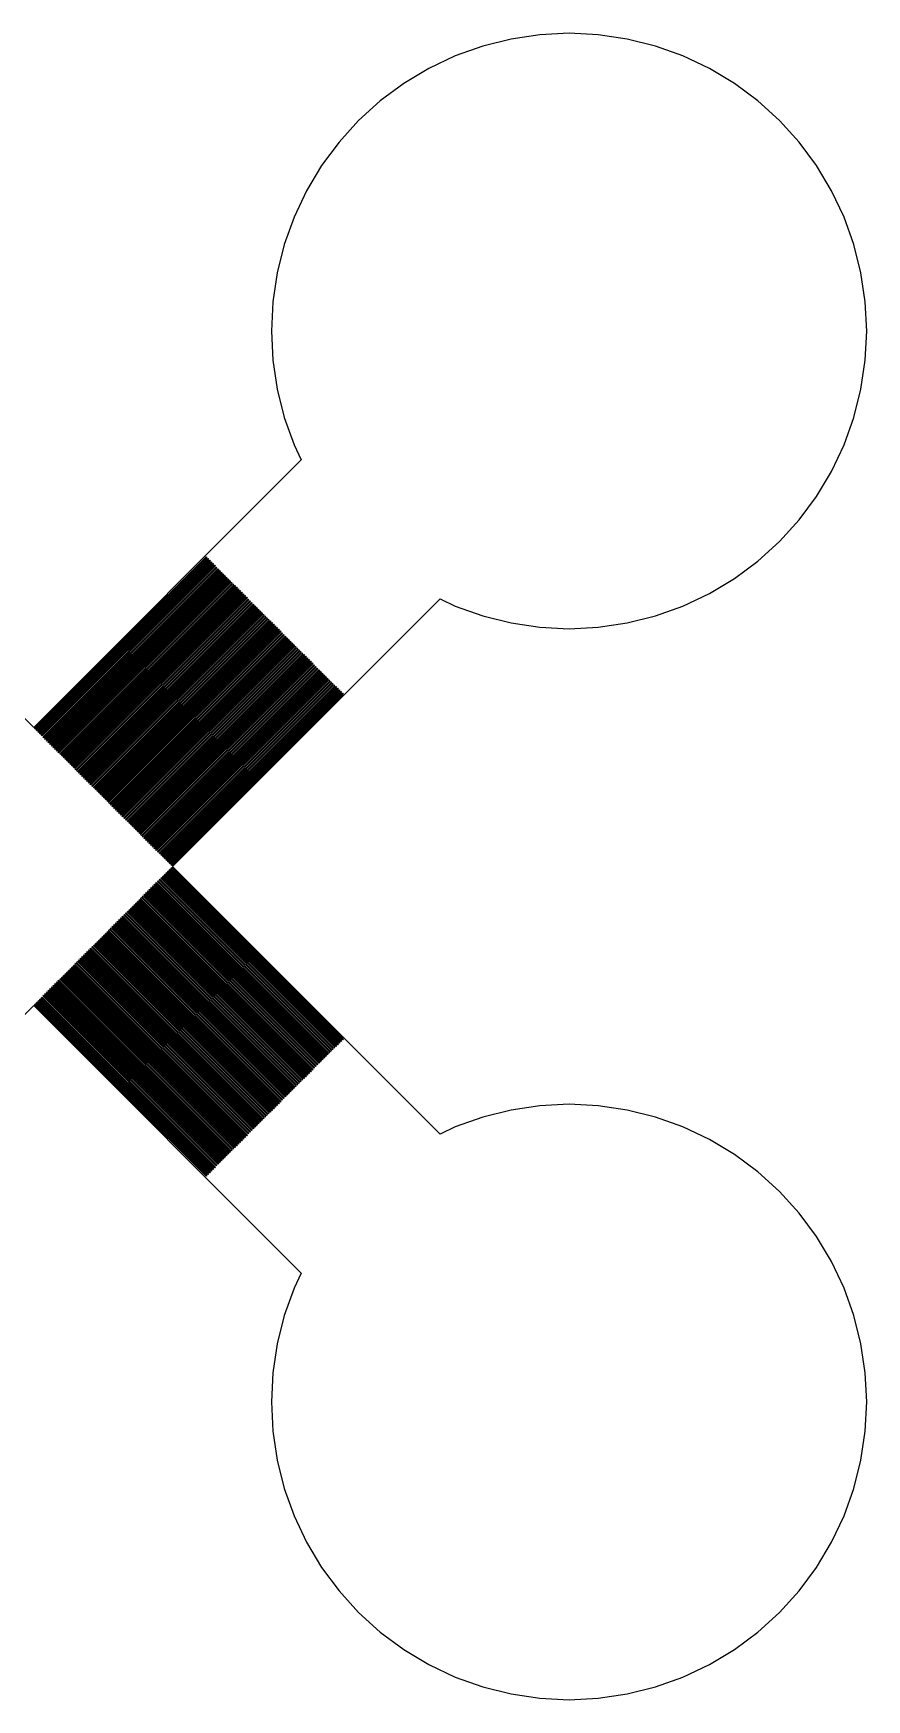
# Model space of a CAD drawing. Extents: x -73 to 181, y -8 to 80.
# Drawn here: x 27 to 34, y 38 to 52 of the extents above; entities that cross this region are included whole.
import ezdxf

# ---------------------------------------------------------------- set-up
doc = ezdxf.new("R2010")
doc.units = 0

msp = doc.modelspace()

# ---------------------------------------------------------------- linework, layer by layer
for p, q in [((31.0095, 51.9491), (30.7715, 51.8895)), ((31.2521, 51.9851), (31.0095, 51.9491)), ((31.4972, 51.9972), (31.2521, 51.9851)), ((31.7422, 51.9851), (31.4972, 51.9972)), ((31.9849, 51.9491), (31.7422, 51.9851)), ((32.2229, 51.8895), (31.9849, 51.9491)), ((30.5405, 51.8069), (30.3187, 51.702)), ((30.7715, 51.8895), (30.5405, 51.8069)), ((32.4539, 51.8069), (32.2229, 51.8895)), ((32.6757, 51.702), (32.4539, 51.8069)), ((30.3187, 51.702), (30.1083, 51.5759)), ((32.8861, 51.5759), (32.6757, 51.702)), ((30.1083, 51.5759), (29.9112, 51.4297)), ((33.0832, 51.4297), (32.8861, 51.5759)), ((29.9112, 51.4297), (29.7294, 51.265)), ((33.265, 51.265), (33.0832, 51.4297)), ((29.7294, 51.265), (29.5647, 51.0832)), ((33.4297, 51.0832), (33.265, 51.265)), ((29.5647, 51.0832), (29.4185, 50.8861)), ((33.5759, 50.8861), (33.4297, 51.0832)), ((29.4185, 50.8861), (29.2924, 50.6757)), ((33.702, 50.6757), (33.5759, 50.8861)), ((29.2924, 50.6757), (29.1875, 50.4539)), ((33.8069, 50.4539), (33.702, 50.6757)), ((29.1875, 50.4539), (29.1048, 50.2229)), ((33.8895, 50.2229), (33.8069, 50.4539)), ((29.1048, 50.2229), (29.0452, 49.9849)), ((33.9491, 49.9849), (33.8895, 50.2229)), ((29.0452, 49.9849), (29.0092, 49.7422)), ((33.9851, 49.7422), (33.9491, 49.9849)), ((29.0092, 49.7422), (28.9972, 49.4972)), ((33.9972, 49.4972), (33.9851, 49.7422)), ((28.9972, 49.4972), (29.0092, 49.2521)), ((33.9851, 49.2521), (33.9972, 49.4972)), ((29.0092, 49.2521), (29.0452, 49.0094)), ((33.9491, 49.0095), (33.9851, 49.2521)), ((29.0452, 49.0094), (29.1048, 48.7715)), ((33.8895, 48.7715), (33.9491, 49.0095)), ((29.1048, 48.7715), (29.1875, 48.5405)), ((33.8069, 48.5405), (33.8895, 48.7715)), ((29.1875, 48.5405), (29.2473, 48.414)), ((33.702, 48.3187), (33.8069, 48.5405)), ((27, 46.1667), (24.7527, 48.414)), ((29.2473, 48.414), (27, 46.1667)), ((33.5759, 48.1083), (33.702, 48.3187)), ((33.4297, 47.9112), (33.5759, 48.1083)), ((33.265, 47.7294), (33.4297, 47.9112)), ((33.0832, 47.5647), (33.265, 47.7294)), ((27.0071, 46.1597), (28.4474, 47.6)), ((28.4545, 47.5929), (27.0141, 46.1526)), ((27.0212, 46.1455), (28.4616, 47.5859)), ((28.4474, 47.6), (28.4545, 47.5929)), ((28.4616, 47.5859), (28.4687, 47.5788)), ((28.4687, 47.5788), (27.0283, 46.1384)), ((27.0354, 46.1314), (28.4757, 47.5717)), ((28.4828, 47.5647), (27.0424, 46.1243)), ((27.0495, 46.1172), (28.4899, 47.5576)), ((28.4969, 47.5505), (27.0566, 46.1102)), ((27.0636, 46.1031), (28.504, 47.5434)), ((28.5111, 47.5364), (27.0707, 46.096)), ((27.0778, 46.0889), (28.5182, 47.5293)), ((28.5252, 47.5222), (27.0849, 46.0819)), ((27.0919, 46.0748), (28.5323, 47.5152)), ((28.5394, 47.5081), (27.099, 46.0677)), ((27.1061, 46.0607), (28.5464, 47.501)), ((28.5535, 47.494), (27.1131, 46.0536)), ((27.1202, 46.0465), (28.5606, 47.4869)), ((28.5677, 47.4798), (27.1273, 46.0394)), ((27.1344, 46.0324), (28.5747, 47.4727)), ((28.5818, 47.4657), (27.1414, 46.0253)), ((27.1485, 46.0182), (28.5889, 47.4586)), ((28.5959, 47.4515), (27.1556, 46.0112)), ((27.1626, 46.0041), (28.603, 47.4444)), ((28.4757, 47.5717), (28.4828, 47.5647)), ((28.4899, 47.5576), (28.4969, 47.5505)), ((28.504, 47.5434), (28.5111, 47.5364)), ((28.5182, 47.5293), (28.5252, 47.5222)), ((28.5323, 47.5152), (28.5394, 47.5081)), ((28.5464, 47.501), (28.5535, 47.494)), ((28.5606, 47.4869), (28.5677, 47.4798)), ((28.5747, 47.4727), (28.5818, 47.4657)), ((28.5889, 47.4586), (28.5959, 47.4515)), ((28.603, 47.4444), (28.6101, 47.4374)), ((32.8861, 47.4185), (33.0832, 47.5647)), ((28.6101, 47.4374), (27.1697, 45.997)), ((27.1768, 45.9899), (28.6171, 47.4303)), ((28.6242, 47.4232), (27.1839, 45.9829)), ((27.1909, 45.9758), (28.6313, 47.4162)), ((28.6384, 47.4091), (27.198, 45.9687)), ((27.2051, 45.9617), (28.6454, 47.402)), ((28.6525, 47.395), (27.2121, 45.9546)), ((27.2192, 45.9475), (28.6596, 47.3879)), ((28.6667, 47.3808), (27.2263, 45.9404)), ((27.2334, 45.9334), (28.6737, 47.3737)), ((28.6808, 47.3667), (27.2404, 45.9263)), ((27.2475, 45.9192), (28.6879, 47.3596)), ((28.6949, 47.3525), (27.2546, 45.9122)), ((27.2616, 45.9051), (28.702, 47.3455)), ((28.7091, 47.3384), (27.2687, 45.898)), ((27.2758, 45.8909), (28.7161, 47.3313)), ((28.7232, 47.3242), (27.2829, 45.8839)), ((27.2899, 45.8768), (28.7303, 47.3172)), ((28.7374, 47.3101), (27.297, 45.8697)), ((27.3041, 45.8627), (28.7444, 47.303)), ((28.6171, 47.4303), (28.6242, 47.4232)), ((28.6313, 47.4162), (28.6384, 47.4091)), ((28.6454, 47.402), (28.6525, 47.395)), ((28.6596, 47.3879), (28.6667, 47.3808)), ((28.6737, 47.3737), (28.6808, 47.3667)), ((28.6879, 47.3596), (28.6949, 47.3525)), ((28.702, 47.3455), (28.7091, 47.3384)), ((28.7161, 47.3313), (28.7232, 47.3242)), ((28.7303, 47.3172), (28.7374, 47.3101)), ((28.7444, 47.303), (28.7515, 47.296)), ((32.6757, 47.2924), (32.8861, 47.4185)), ((28.7515, 47.296), (27.3111, 45.8556)), ((27.3182, 45.8485), (28.7586, 47.2889)), ((28.7656, 47.2818), (27.3253, 45.8414)), ((27.3323, 45.8344), (28.7727, 47.2747)), ((28.7798, 47.2677), (27.3394, 45.8273)), ((27.3465, 45.8202), (28.7868, 47.2606)), ((28.7939, 47.2535), (27.3536, 45.8132)), ((27.3606, 45.8061), (28.801, 47.2465)), ((28.8081, 47.2394), (27.3677, 45.799)), ((27.3748, 45.792), (28.8151, 47.2323)), ((28.8222, 47.2253), (27.3819, 45.7849)), ((27.3889, 45.7778), (28.8293, 47.2182)), ((28.8363, 47.2111), (27.396, 45.7708)), ((27.4031, 45.7637), (28.8434, 47.204)), ((28.8505, 47.197), (27.4101, 45.7566)), ((27.4172, 45.7495), (28.8576, 47.1899)), ((28.8646, 47.1828), (27.4243, 45.7425)), ((27.4313, 45.7354), (28.8717, 47.1758)), ((28.8788, 47.1687), (27.4384, 45.7283)), ((27.4455, 45.7212), (28.8858, 47.1616)), ((28.1667, 45), (30.414, 47.2473)), ((28.7586, 47.2889), (28.7656, 47.2818)), ((28.7727, 47.2747), (28.7798, 47.2677)), ((28.7868, 47.2606), (28.7939, 47.2535)), ((28.801, 47.2465), (28.8081, 47.2394)), ((28.8151, 47.2323), (28.8222, 47.2253)), ((28.8293, 47.2182), (28.8363, 47.2111)), ((28.8434, 47.204), (28.8505, 47.197)), ((28.8576, 47.1899), (28.8646, 47.1828)), ((28.8717, 47.1758), (28.8788, 47.1687)), ((28.8858, 47.1616), (28.8929, 47.1545)), ((30.414, 47.2473), (30.5405, 47.1875)), ((30.5405, 47.1875), (30.7715, 47.1048)), ((32.2229, 47.1048), (32.4539, 47.1875)), ((32.4539, 47.1875), (32.6757, 47.2924)), ((28.8929, 47.1545), (27.4525, 45.7142)), ((27.4596, 45.7071), (28.9, 47.1475)), ((28.9071, 47.1404), (27.4667, 45.7)), ((27.4738, 45.693), (28.9141, 47.1333)), ((28.9212, 47.1263), (27.4808, 45.6859)), ((27.4879, 45.6788), (28.9283, 47.1192)), ((28.9353, 47.1121), (27.495, 45.6718)), ((27.5021, 45.6647), (28.9424, 47.105)), ((28.9495, 47.098), (27.5091, 45.6576)), ((27.5162, 45.6505), (28.9566, 47.0909)), ((28.9636, 47.0838), (27.5233, 45.6435)), ((27.5303, 45.6364), (28.9707, 47.0768)), ((28.9778, 47.0697), (27.5374, 45.6293)), ((27.5445, 45.6223), (28.9848, 47.0626)), ((28.9919, 47.0556), (27.5515, 45.6152)), ((27.5586, 45.6081), (28.999, 47.0485)), ((29.0061, 47.0414), (27.5657, 45.601)), ((27.5728, 45.594), (29.0131, 47.0343)), ((29.0202, 47.0273), (27.5798, 45.5869)), ((28.9, 47.1475), (28.9071, 47.1404)), ((28.9141, 47.1333), (28.9212, 47.1263)), ((28.9283, 47.1192), (28.9353, 47.1121)), ((28.9424, 47.105), (28.9495, 47.098)), ((28.9566, 47.0909), (28.9636, 47.0838)), ((28.9707, 47.0768), (28.9778, 47.0697)), ((28.9848, 47.0626), (28.9919, 47.0556)), ((28.999, 47.0485), (29.0061, 47.0414)), ((29.0131, 47.0343), (29.0202, 47.0273)), ((30.7715, 47.1048), (31.0094, 47.0452)), ((31.0094, 47.0452), (31.2521, 47.0092)), ((31.7422, 47.0092), (31.9849, 47.0452)), ((31.9849, 47.0452), (32.2229, 47.1048)), ((27.5869, 45.5798), (29.0273, 47.0202)), ((29.0343, 47.0131), (27.594, 45.5728)), ((27.601, 45.5657), (29.0414, 47.0061)), ((29.0485, 46.999), (27.6081, 45.5586)), ((27.6152, 45.5515), (29.0556, 46.9919)), ((29.0626, 46.9848), (27.6223, 45.5445)), ((27.6293, 45.5374), (29.0697, 46.9778)), ((29.0768, 46.9707), (27.6364, 45.5303)), ((27.6435, 45.5233), (29.0838, 46.9636)), ((29.0909, 46.9566), (27.6505, 45.5162)), ((27.6576, 45.5091), (29.098, 46.9495)), ((29.105, 46.9424), (27.6647, 45.5021)), ((27.6718, 45.495), (29.1121, 46.9353)), ((29.1192, 46.9283), (27.6788, 45.4879)), ((27.6859, 45.4808), (29.1263, 46.9212)), ((29.1333, 46.9141), (27.693, 45.4738)), ((27.7, 45.4667), (29.1404, 46.9071)), ((29.1475, 46.9), (27.7071, 45.4596)), ((27.7142, 45.4525), (29.1545, 46.8929)), ((29.1616, 46.8858), (27.7212, 45.4455)), ((29.0273, 47.0202), (29.0343, 47.0131)), ((29.0414, 47.0061), (29.0485, 46.999)), ((29.0556, 46.9919), (29.0626, 46.9848)), ((29.0697, 46.9778), (29.0768, 46.9707)), ((29.0838, 46.9636), (29.0909, 46.9566)), ((29.098, 46.9495), (29.105, 46.9424)), ((29.1121, 46.9353), (29.1192, 46.9283)), ((29.1263, 46.9212), (29.1333, 46.9141)), ((29.1404, 46.9071), (29.1475, 46.9)), ((29.1545, 46.8929), (29.1616, 46.8858)), ((31.2521, 47.0092), (31.4972, 46.9972)), ((31.4972, 46.9972), (31.7422, 47.0092)), ((27.7283, 45.4384), (29.1687, 46.8788)), ((29.1758, 46.8717), (27.7354, 45.4313)), ((27.7425, 45.4243), (29.1828, 46.8646)), ((29.1899, 46.8576), (27.7495, 45.4172)), ((27.7566, 45.4101), (29.197, 46.8505)), ((29.204, 46.8434), (27.7637, 45.4031)), ((27.7708, 45.396), (29.2111, 46.8363)), ((29.2182, 46.8293), (27.7778, 45.3889)), ((27.7849, 45.3819), (29.2253, 46.8222)), ((29.2323, 46.8151), (27.792, 45.3748)), ((27.799, 45.3677), (29.2394, 46.8081)), ((29.2465, 46.801), (27.8061, 45.3606)), ((27.8132, 45.3536), (29.2535, 46.7939)), ((29.2606, 46.7868), (27.8202, 45.3465)), ((27.8273, 45.3394), (29.2677, 46.7798)), ((29.2747, 46.7727), (27.8344, 45.3323)), ((27.8414, 45.3253), (29.2818, 46.7656)), ((29.2889, 46.7586), (27.8485, 45.3182)), ((27.8556, 45.3111), (29.296, 46.7515)), ((29.303, 46.7444), (27.8627, 45.3041)), ((29.1687, 46.8788), (29.1758, 46.8717)), ((29.1828, 46.8646), (29.1899, 46.8576)), ((29.197, 46.8505), (29.204, 46.8434)), ((29.2111, 46.8363), (29.2182, 46.8293)), ((29.2253, 46.8222), (29.2323, 46.8151)), ((29.2394, 46.8081), (29.2465, 46.801)), ((29.2535, 46.7939), (29.2606, 46.7868)), ((29.2677, 46.7798), (29.2747, 46.7727)), ((29.2818, 46.7656), (29.2889, 46.7586)), ((29.296, 46.7515), (29.303, 46.7444)), ((27.8697, 45.297), (29.3101, 46.7374)), ((29.3172, 46.7303), (27.8768, 45.2899)), ((27.8839, 45.2829), (29.3242, 46.7232)), ((29.3313, 46.7161), (27.8909, 45.2758)), ((27.898, 45.2687), (29.3384, 46.7091)), ((29.3455, 46.702), (27.9051, 45.2616)), ((27.9122, 45.2546), (29.3525, 46.6949)), ((29.3596, 46.6879), (27.9192, 45.2475)), ((27.9263, 45.2404), (29.3667, 46.6808)), ((29.3737, 46.6737), (27.9334, 45.2334)), ((27.9404, 45.2263), (29.3808, 46.6667)), ((29.3879, 46.6596), (27.9475, 45.2192)), ((27.9546, 45.2121), (29.395, 46.6525)), ((29.402, 46.6454), (27.9617, 45.2051)), ((27.9687, 45.198), (29.4091, 46.6384)), ((29.4162, 46.6313), (27.9758, 45.1909)), ((27.9829, 45.1839), (29.4232, 46.6242)), ((29.4303, 46.6171), (27.9899, 45.1768)), ((27.997, 45.1697), (29.4374, 46.6101)), ((29.4444, 46.603), (28.0041, 45.1626)), ((29.3101, 46.7374), (29.3172, 46.7303)), ((29.3242, 46.7232), (29.3313, 46.7161)), ((29.3384, 46.7091), (29.3455, 46.702)), ((29.3525, 46.6949), (29.3596, 46.6879)), ((29.3667, 46.6808), (29.3737, 46.6737)), ((29.3808, 46.6667), (29.3879, 46.6596)), ((29.395, 46.6525), (29.402, 46.6454)), ((29.4091, 46.6384), (29.4162, 46.6313)), ((29.4232, 46.6242), (29.4303, 46.6171)), ((29.4374, 46.6101), (29.4444, 46.603)), ((28.0112, 45.1556), (29.4515, 46.5959)), ((29.4586, 46.5889), (28.0182, 45.1485)), ((28.0253, 45.1414), (29.4657, 46.5818)), ((29.4727, 46.5747), (28.0324, 45.1344)), ((28.0394, 45.1273), (29.4798, 46.5677)), ((29.4869, 46.5606), (28.0465, 45.1202)), ((28.0536, 45.1131), (29.494, 46.5535)), ((29.501, 46.5464), (28.0607, 45.1061)), ((28.0677, 45.099), (29.5081, 46.5394)), ((29.5152, 46.5323), (28.0748, 45.0919)), ((28.0819, 45.0849), (29.5222, 46.5252)), ((29.5293, 46.5182), (28.0889, 45.0778)), ((28.096, 45.0707), (29.5364, 46.5111)), ((29.5434, 46.504), (28.1031, 45.0636)), ((28.1102, 45.0566), (29.5505, 46.4969)), ((29.5576, 46.4899), (28.1172, 45.0495)), ((28.1243, 45.0424), (29.5647, 46.4828)), ((29.5717, 46.4757), (28.1314, 45.0354)), ((28.1384, 45.0283), (29.5788, 46.4687)), ((29.5859, 46.4616), (28.1455, 45.0212)), ((29.4515, 46.5959), (29.4586, 46.5889)), ((29.4657, 46.5818), (29.4727, 46.5747)), ((29.4798, 46.5677), (29.4869, 46.5606)), ((29.494, 46.5535), (29.501, 46.5464)), ((29.5081, 46.5394), (29.5152, 46.5323)), ((29.5222, 46.5252), (29.5293, 46.5182)), ((29.5364, 46.5111), (29.5434, 46.504)), ((29.5505, 46.4969), (29.5576, 46.4899)), ((29.5647, 46.4828), (29.5717, 46.4757)), ((29.5788, 46.4687), (29.5859, 46.4616)), ((28.1526, 45.0141), (29.5929, 46.4545)), ((29.6, 46.4474), (28.1597, 45.0071)), ((29.5929, 46.4545), (29.6, 46.4474)), ((27.0141, 46.1526), (27.0071, 46.1597)), ((27.0283, 46.1384), (27.0212, 46.1455)), ((27.0424, 46.1243), (27.0354, 46.1314)), ((27.0566, 46.1102), (27.0495, 46.1172)), ((27.0707, 46.096), (27.0636, 46.1031)), ((27.0849, 46.0819), (27.0778, 46.0889)), ((27.099, 46.0677), (27.0919, 46.0748)), ((27.1131, 46.0536), (27.1061, 46.0607)), ((27.1273, 46.0394), (27.1202, 46.0465)), ((27.1414, 46.0253), (27.1344, 46.0324)), ((27.1556, 46.0112), (27.1485, 46.0182)), ((27.1697, 45.997), (27.1626, 46.0041)), ((27.1839, 45.9829), (27.1768, 45.9899)), ((27.198, 45.9687), (27.1909, 45.9758)), ((27.2121, 45.9546), (27.2051, 45.9617)), ((27.2263, 45.9404), (27.2192, 45.9475)), ((27.2404, 45.9263), (27.2334, 45.9334)), ((27.2546, 45.9122), (27.2475, 45.9192)), ((27.2687, 45.898), (27.2616, 45.9051)), ((27.2829, 45.8839), (27.2758, 45.8909)), ((27.297, 45.8697), (27.2899, 45.8768)), ((27.3111, 45.8556), (27.3041, 45.8627)), ((27.3253, 45.8414), (27.3182, 45.8485)), ((27.3394, 45.8273), (27.3323, 45.8344)), ((27.3536, 45.8132), (27.3465, 45.8202)), ((27.3677, 45.799), (27.3606, 45.8061)), ((27.3819, 45.7849), (27.3748, 45.792)), ((27.396, 45.7708), (27.3889, 45.7778)), ((27.4101, 45.7566), (27.4031, 45.7637)), ((27.4243, 45.7425), (27.4172, 45.7495)), ((27.4384, 45.7283), (27.4313, 45.7354)), ((27.4525, 45.7142), (27.4455, 45.7212)), ((27.4667, 45.7), (27.4596, 45.7071)), ((27.4808, 45.6859), (27.4738, 45.693)), ((27.495, 45.6718), (27.4879, 45.6788)), ((27.5091, 45.6576), (27.5021, 45.6647)), ((27.5233, 45.6435), (27.5162, 45.6505)), ((27.5374, 45.6293), (27.5303, 45.6364)), ((27.5515, 45.6152), (27.5445, 45.6223)), ((27.5657, 45.601), (27.5586, 45.6081)), ((27.5798, 45.5869), (27.5728, 45.594)), ((27.594, 45.5728), (27.5869, 45.5798)), ((27.6081, 45.5586), (27.601, 45.5657)), ((27.6223, 45.5445), (27.6152, 45.5515)), ((27.6364, 45.5303), (27.6293, 45.5374)), ((27.6505, 45.5162), (27.6435, 45.5233)), ((27.6647, 45.5021), (27.6576, 45.5091)), ((27.6788, 45.4879), (27.6718, 45.495)), ((27.693, 45.4738), (27.6859, 45.4808)), ((27.7071, 45.4596), (27.7, 45.4667)), ((27.7212, 45.4455), (27.7142, 45.4525)), ((27.7354, 45.4313), (27.7283, 45.4384)), ((27.7495, 45.4172), (27.7425, 45.4243)), ((27.7637, 45.4031), (27.7566, 45.4101)), ((27.7778, 45.3889), (27.7708, 45.396)), ((27.792, 45.3748), (27.7849, 45.3819)), ((27.8061, 45.3606), (27.799, 45.3677)), ((27.8202, 45.3465), (27.8132, 45.3536)), ((27.8344, 45.3323), (27.8273, 45.3394)), ((27.8485, 45.3182), (27.8414, 45.3253)), ((27.8627, 45.3041), (27.8556, 45.3111)), ((27.8768, 45.2899), (27.8697, 45.297)), ((27.8909, 45.2758), (27.8839, 45.2829)), ((27.9051, 45.2616), (27.898, 45.2687)), ((27.9192, 45.2475), (27.9122, 45.2546)), ((27.9334, 45.2334), (27.9263, 45.2404)), ((27.9475, 45.2192), (27.9404, 45.2263)), ((27.9617, 45.2051), (27.9546, 45.2121)), ((27.9758, 45.1909), (27.9687, 45.198)), ((27.9899, 45.1768), (27.9829, 45.1839)), ((28.0041, 45.1626), (27.997, 45.1697)), ((28.0182, 45.1485), (28.0112, 45.1556)), ((28.0324, 45.1344), (28.0253, 45.1414)), ((28.0465, 45.1202), (28.0394, 45.1273)), ((28.0607, 45.1061), (28.0536, 45.1131)), ((28.0748, 45.0919), (28.0677, 45.099)), ((28.0889, 45.0778), (28.0819, 45.0849)), ((28.1031, 45.0636), (28.096, 45.0707)), ((28.0818, 44.9151), (28.0889, 44.9222)), ((28.0889, 44.9222), (29.5293, 43.4818)), ((28.096, 44.9293), (28.1031, 44.9363)), ((29.5364, 43.4889), (28.096, 44.9293)), ((28.1031, 44.9363), (29.5434, 43.496)), ((28.1101, 44.9434), (28.1172, 44.9505)), ((29.5505, 43.5031), (28.1101, 44.9434)), ((28.1172, 45.0495), (28.1102, 45.0566)), ((28.1172, 44.9505), (29.5576, 43.5101)), ((28.1314, 45.0354), (28.1243, 45.0424)), ((28.1243, 44.9576), (28.1314, 44.9646)), ((29.5647, 43.5172), (28.1243, 44.9576)), ((28.1314, 44.9646), (29.5717, 43.5243)), ((28.1455, 45.0212), (28.1384, 45.0283)), ((28.1384, 44.9717), (28.1455, 44.9788)), ((29.5788, 43.5313), (28.1384, 44.9717)), ((28.1455, 44.9788), (29.5859, 43.5384)), ((28.1597, 45.0071), (28.1526, 45.0141)), ((28.1526, 44.9858), (28.1596, 44.9929)), ((29.5929, 43.5455), (28.1526, 44.9858)), ((28.1596, 44.9929), (29.6, 43.5526)), ((30.414, 42.7527), (28.1667, 45)), ((27.9546, 44.7879), (27.9617, 44.7949)), ((29.3949, 43.3475), (27.9546, 44.7879)), ((27.9617, 44.7949), (29.402, 43.3546)), ((27.9687, 44.802), (27.9758, 44.8091)), ((29.4091, 43.3616), (27.9687, 44.802)), ((27.9758, 44.8091), (29.4162, 43.3687)), ((27.9829, 44.8161), (27.9899, 44.8232)), ((29.4232, 43.3758), (27.9829, 44.8161)), ((27.9899, 44.8232), (29.4303, 43.3829)), ((27.997, 44.8303), (28.0041, 44.8374)), ((29.4374, 43.3899), (27.997, 44.8303)), ((28.0041, 44.8374), (29.4444, 43.397)), ((28.0112, 44.8444), (28.0182, 44.8515)), ((29.4515, 43.4041), (28.0112, 44.8444)), ((28.0182, 44.8515), (29.4586, 43.4111)), ((28.0253, 44.8586), (28.0324, 44.8656)), ((29.4657, 43.4182), (28.0253, 44.8586)), ((28.0324, 44.8656), (29.4727, 43.4253)), ((28.0394, 44.8727), (28.0465, 44.8798)), ((29.4798, 43.4323), (28.0394, 44.8727)), ((28.0465, 44.8798), (29.4869, 43.4394)), ((28.0536, 44.8869), (28.0606, 44.8939)), ((29.4939, 43.4465), (28.0536, 44.8869)), ((28.0606, 44.8939), (29.501, 43.4536)), ((28.0677, 44.901), (28.0748, 44.9081)), ((29.5081, 43.4606), (28.0677, 44.901)), ((28.0748, 44.9081), (29.5152, 43.4677)), ((29.5222, 43.4748), (28.0818, 44.9151)), ((27.8132, 44.6464), (27.8202, 44.6535)), ((29.2535, 43.2061), (27.8132, 44.6464)), ((27.8202, 44.6535), (29.2606, 43.2131)), ((27.8273, 44.6606), (27.8344, 44.6676)), ((29.2677, 43.2202), (27.8273, 44.6606)), ((27.8344, 44.6676), (29.2747, 43.2273)), ((27.8414, 44.6747), (27.8485, 44.6818)), ((29.2818, 43.2344), (27.8414, 44.6747)), ((27.8485, 44.6818), (29.2889, 43.2414)), ((27.8556, 44.6889), (27.8627, 44.6959)), ((29.296, 43.2485), (27.8556, 44.6889)), ((27.8627, 44.6959), (29.303, 43.2556)), ((27.8697, 44.703), (27.8768, 44.7101)), ((29.3101, 43.2626), (27.8697, 44.703)), ((27.8768, 44.7101), (29.3172, 43.2697)), ((27.8839, 44.7171), (27.8909, 44.7242)), ((29.3242, 43.2768), (27.8839, 44.7171)), ((27.8909, 44.7242), (29.3313, 43.2839)), ((27.898, 44.7313), (27.9051, 44.7384)), ((29.3384, 43.2909), (27.898, 44.7313)), ((27.9051, 44.7384), (29.3454, 43.298)), ((27.9122, 44.7454), (27.9192, 44.7525)), ((29.3525, 43.3051), (27.9122, 44.7454)), ((27.9192, 44.7525), (29.3596, 43.3121)), ((27.9263, 44.7596), (27.9334, 44.7666)), ((29.3667, 43.3192), (27.9263, 44.7596)), ((27.9334, 44.7666), (29.3737, 43.3263)), ((27.9404, 44.7737), (27.9475, 44.7808)), ((29.3808, 43.3333), (27.9404, 44.7737)), ((27.9475, 44.7808), (29.3879, 43.3404)), ((27.6717, 44.505), (27.6788, 44.5121)), ((29.1121, 43.0647), (27.6717, 44.505)), ((27.6788, 44.5121), (29.1192, 43.0717)), ((27.6859, 44.5191), (27.6929, 44.5262)), ((29.1263, 43.0788), (27.6859, 44.5191)), ((27.6929, 44.5262), (29.1333, 43.0859)), ((27.7, 44.5333), (27.7071, 44.5404)), ((29.1404, 43.0929), (27.7, 44.5333)), ((27.7071, 44.5404), (29.1475, 43.1)), ((27.7142, 44.5474), (27.7212, 44.5545)), ((29.1545, 43.1071), (27.7142, 44.5474)), ((27.7212, 44.5545), (29.1616, 43.1142)), ((27.7283, 44.5616), (27.7354, 44.5686)), ((29.1687, 43.1212), (27.7283, 44.5616)), ((27.7354, 44.5686), (29.1758, 43.1283)), ((27.7424, 44.5757), (27.7495, 44.5828)), ((29.1828, 43.1354), (27.7424, 44.5757)), ((27.7495, 44.5828), (29.1899, 43.1424)), ((27.7566, 44.5899), (27.7637, 44.5969)), ((29.197, 43.1495), (27.7566, 44.5899)), ((27.7637, 44.5969), (29.204, 43.1566)), ((27.7707, 44.604), (27.7778, 44.6111)), ((29.2111, 43.1637), (27.7707, 44.604)), ((27.7778, 44.6111), (29.2182, 43.1707)), ((27.7849, 44.6181), (27.7919, 44.6252)), ((29.2252, 43.1778), (27.7849, 44.6181)), ((27.7919, 44.6252), (29.2323, 43.1849)), ((27.799, 44.6323), (27.8061, 44.6394)), ((29.2394, 43.1919), (27.799, 44.6323)), ((27.8061, 44.6394), (29.2464, 43.199)), ((27.5303, 44.3636), (27.5374, 44.3707)), ((28.9707, 42.9232), (27.5303, 44.3636)), ((27.5374, 44.3707), (28.9778, 42.9303)), ((27.5445, 44.3777), (27.5515, 44.3848)), ((28.9848, 42.9374), (27.5445, 44.3777)), ((27.5515, 44.3848), (28.9919, 42.9444)), ((27.5586, 44.3919), (27.5657, 44.399)), ((28.999, 42.9515), (27.5586, 44.3919)), ((27.5657, 44.399), (29.006, 42.9586)), ((27.5728, 44.406), (27.5798, 44.4131)), ((29.0131, 42.9657), (27.5728, 44.406)), ((27.5798, 44.4131), (29.0202, 42.9727)), ((27.5869, 44.4202), (27.594, 44.4272)), ((29.0273, 42.9798), (27.5869, 44.4202)), ((27.594, 44.4272), (29.0343, 42.9869)), ((27.601, 44.4343), (27.6081, 44.4414)), ((29.0414, 42.9939), (27.601, 44.4343)), ((27.6081, 44.4414), (29.0485, 43.001)), ((27.6152, 44.4485), (27.6222, 44.4555)), ((29.0555, 43.0081), (27.6152, 44.4485)), ((27.6222, 44.4555), (29.0626, 43.0152)), ((27.6293, 44.4626), (27.6364, 44.4697)), ((29.0697, 43.0222), (27.6293, 44.4626)), ((27.6364, 44.4697), (29.0768, 43.0293)), ((27.6434, 44.4767), (27.6505, 44.4838)), ((29.0838, 43.0364), (27.6434, 44.4767)), ((27.6505, 44.4838), (29.0909, 43.0434)), ((27.6576, 44.4909), (27.6647, 44.4979)), ((29.098, 43.0505), (27.6576, 44.4909)), ((27.6647, 44.4979), (29.105, 43.0576)), ((27.3889, 44.2222), (27.396, 44.2292)), ((27.396, 44.2292), (28.8363, 42.7889)), ((27.403, 44.2363), (27.4101, 44.2434)), ((28.8434, 42.796), (27.403, 44.2363)), ((27.4101, 44.2434), (28.8505, 42.803)), ((27.4172, 44.2505), (27.4243, 44.2575)), ((28.8576, 42.8101), (27.4172, 44.2505)), ((27.4243, 44.2575), (28.8646, 42.8172)), ((27.4313, 44.2646), (27.4384, 44.2717)), ((28.8717, 42.8242), (27.4313, 44.2646)), ((27.4384, 44.2717), (28.8788, 42.8313)), ((27.4455, 44.2787), (27.4525, 44.2858)), ((28.8858, 42.8384), (27.4455, 44.2787)), ((27.4525, 44.2858), (28.8929, 42.8455)), ((27.4596, 44.2929), (27.4667, 44.3)), ((28.9, 42.8525), (27.4596, 44.2929)), ((27.4667, 44.3), (28.9071, 42.8596)), ((27.4738, 44.307), (27.4808, 44.3141)), ((28.9141, 42.8667), (27.4738, 44.307)), ((27.4808, 44.3141), (28.9212, 42.8737)), ((27.4879, 44.3212), (27.495, 44.3282)), ((28.9283, 42.8808), (27.4879, 44.3212)), ((27.495, 44.3282), (28.9353, 42.8879)), ((27.502, 44.3353), (27.5091, 44.3424)), ((28.9424, 42.895), (27.502, 44.3353)), ((27.5091, 44.3424), (28.9495, 42.902)), ((27.5162, 44.3495), (27.5233, 44.3565)), ((28.9566, 42.9091), (27.5162, 44.3495)), ((27.5233, 44.3565), (28.9636, 42.9162)), ((27.2475, 44.0808), (27.2545, 44.0878)), ((27.2545, 44.0878), (28.6949, 42.6475)), ((27.2616, 44.0949), (27.2687, 44.102)), ((28.702, 42.6545), (27.2616, 44.0949)), ((27.2687, 44.102), (28.7091, 42.6616)), ((27.2758, 44.109), (27.2828, 44.1161)), ((28.7161, 42.6687), (27.2758, 44.109)), ((27.2828, 44.1161), (28.7232, 42.6758)), ((27.2899, 44.1232), (27.297, 44.1302)), ((28.7303, 42.6828), (27.2899, 44.1232)), ((27.297, 44.1302), (28.7374, 42.6899)), ((27.304, 44.1373), (27.3111, 44.1444)), ((28.7444, 42.697), (27.304, 44.1373)), ((27.3111, 44.1444), (28.7515, 42.704)), ((27.3182, 44.1515), (27.3253, 44.1585)), ((28.7586, 42.7111), (27.3182, 44.1515)), ((27.3253, 44.1585), (28.7656, 42.7182)), ((27.3323, 44.1656), (27.3394, 44.1727)), ((28.7727, 42.7253), (27.3323, 44.1656)), ((27.3394, 44.1727), (28.7798, 42.7323)), ((27.3465, 44.1798), (27.3535, 44.1868)), ((28.7868, 42.7394), (27.3465, 44.1798)), ((27.3535, 44.1868), (28.7939, 42.7465)), ((27.3606, 44.1939), (27.3677, 44.201)), ((28.801, 42.7535), (27.3606, 44.1939)), ((27.3677, 44.201), (28.8081, 42.7606)), ((27.3748, 44.208), (27.3818, 44.2151)), ((28.8151, 42.7677), (27.3748, 44.208)), ((27.3818, 44.2151), (28.8222, 42.7747)), ((28.8293, 42.7818), (27.3889, 44.2222)), ((27.1061, 43.9393), (27.1131, 43.9464)), ((27.1131, 43.9464), (28.5535, 42.506)), ((27.1202, 43.9535), (27.1273, 43.9606)), ((28.5606, 42.5131), (27.1202, 43.9535)), ((27.1273, 43.9606), (28.5676, 42.5202)), ((27.1343, 43.9676), (27.1414, 43.9747)), ((28.5747, 42.5273), (27.1343, 43.9676)), ((27.1414, 43.9747), (28.5818, 42.5343)), ((27.1485, 43.9818), (27.1556, 43.9888)), ((28.5889, 42.5414), (27.1485, 43.9818)), ((27.1556, 43.9888), (28.5959, 42.5485)), ((27.1626, 43.9959), (27.1697, 44.003)), ((28.603, 42.5555), (27.1626, 43.9959)), ((27.1697, 44.003), (28.6101, 42.5626)), ((27.1768, 44.01), (27.1839, 44.0171)), ((28.6171, 42.5697), (27.1768, 44.01)), ((27.1839, 44.0171), (28.6242, 42.5768)), ((27.1909, 44.0242), (27.198, 44.0313)), ((28.6313, 42.5838), (27.1909, 44.0242)), ((27.198, 44.0313), (28.6384, 42.5909)), ((27.2051, 44.0383), (27.2121, 44.0454)), ((28.6454, 42.598), (27.2051, 44.0383)), ((27.2121, 44.0454), (28.6525, 42.605)), ((27.2192, 44.0525), (27.2263, 44.0596)), ((28.6596, 42.6121), (27.2192, 44.0525)), ((27.2263, 44.0596), (28.6666, 42.6192)), ((27.2333, 44.0666), (27.2404, 44.0737)), ((28.6737, 42.6263), (27.2333, 44.0666)), ((27.2404, 44.0737), (28.6808, 42.6333)), ((28.6879, 42.6404), (27.2475, 44.0808)), ((24.7527, 41.586), (27, 43.8333)), ((27, 43.8333), (29.2473, 41.586)), ((27.0071, 43.8403), (27.0141, 43.8474)), ((28.4474, 42.4), (27.0071, 43.8403)), ((27.0141, 43.8474), (28.4545, 42.4071)), ((27.0212, 43.8545), (27.0283, 43.8616)), ((28.4616, 42.4141), (27.0212, 43.8545)), ((27.0283, 43.8616), (28.4687, 42.4212)), ((27.0354, 43.8686), (27.0424, 43.8757)), ((28.4757, 42.4283), (27.0354, 43.8686)), ((27.0424, 43.8757), (28.4828, 42.4353)), ((27.0495, 43.8828), (27.0566, 43.8898)), ((28.4899, 42.4424), (27.0495, 43.8828)), ((27.0566, 43.8898), (28.4969, 42.4495)), ((27.0636, 43.8969), (27.0707, 43.904)), ((28.504, 42.4566), (27.0636, 43.8969)), ((27.0707, 43.904), (28.5111, 42.4636)), ((27.0778, 43.9111), (27.0849, 43.9181)), ((28.5181, 42.4707), (27.0778, 43.9111)), ((27.0849, 43.9181), (28.5252, 42.4778)), ((27.0919, 43.9252), (27.099, 43.9323)), ((28.5323, 42.4848), (27.0919, 43.9252)), ((27.099, 43.9323), (28.5394, 42.4919)), ((28.5464, 42.499), (27.1061, 43.9393)), ((29.5717, 43.5243), (29.5647, 43.5172)), ((29.5859, 43.5384), (29.5788, 43.5313)), ((29.6, 43.5526), (29.5929, 43.5455)), ((29.4303, 43.3829), (29.4232, 43.3758)), ((29.4444, 43.397), (29.4374, 43.3899)), ((29.4586, 43.4111), (29.4515, 43.4041)), ((29.4727, 43.4253), (29.4657, 43.4182)), ((29.4869, 43.4394), (29.4798, 43.4323)), ((29.501, 43.4536), (29.4939, 43.4465)), ((29.5152, 43.4677), (29.5081, 43.4606)), ((29.5293, 43.4818), (29.5222, 43.4748)), ((29.5434, 43.496), (29.5364, 43.4889)), ((29.5576, 43.5101), (29.5505, 43.5031)), ((29.303, 43.2556), (29.296, 43.2485)), ((29.3172, 43.2697), (29.3101, 43.2626)), ((29.3313, 43.2839), (29.3242, 43.2768)), ((29.3454, 43.298), (29.3384, 43.2909)), ((29.3596, 43.3121), (29.3525, 43.3051)), ((29.3737, 43.3263), (29.3667, 43.3192)), ((29.3879, 43.3404), (29.3808, 43.3333)), ((29.402, 43.3546), (29.3949, 43.3475)), ((29.4162, 43.3687), (29.4091, 43.3616)), ((29.1616, 43.1142), (29.1545, 43.1071)), ((29.1758, 43.1283), (29.1687, 43.1212)), ((29.1899, 43.1424), (29.1828, 43.1354)), ((29.204, 43.1566), (29.197, 43.1495)), ((29.2182, 43.1707), (29.2111, 43.1637)), ((29.2323, 43.1849), (29.2252, 43.1778)), ((29.2464, 43.199), (29.2394, 43.1919)), ((29.2606, 43.2131), (29.2535, 43.2061)), ((29.2747, 43.2273), (29.2677, 43.2202)), ((29.2889, 43.2414), (29.2818, 43.2344)), ((29.0202, 42.9727), (29.0131, 42.9657)), ((29.0343, 42.9869), (29.0273, 42.9798)), ((29.0485, 43.001), (29.0414, 42.9939)), ((29.0626, 43.0152), (29.0555, 43.0081)), ((29.0768, 43.0293), (29.0697, 43.0222)), ((29.0909, 43.0434), (29.0838, 43.0364)), ((29.105, 43.0576), (29.098, 43.0505)), ((29.1192, 43.0717), (29.1121, 43.0647)), ((29.1333, 43.0859), (29.1263, 43.0788)), ((29.1475, 43.1), (29.1404, 43.0929)), ((31.2521, 42.9908), (31.0094, 42.9548)), ((31.4972, 43.0028), (31.2521, 42.9908)), ((31.7422, 42.9908), (31.4972, 43.0028)), ((31.9849, 42.9548), (31.7422, 42.9908)), ((28.8788, 42.8313), (28.8717, 42.8242)), ((28.8929, 42.8455), (28.8858, 42.8384)), ((28.9071, 42.8596), (28.9, 42.8525)), ((28.9212, 42.8737), (28.9141, 42.8667)), ((28.9353, 42.8879), (28.9283, 42.8808)), ((28.9495, 42.902), (28.9424, 42.895)), ((28.9636, 42.9162), (28.9566, 42.9091)), ((28.9778, 42.9303), (28.9707, 42.9232)), ((28.9919, 42.9444), (28.9848, 42.9374)), ((29.006, 42.9586), (28.999, 42.9515)), ((30.7715, 42.8952), (30.5405, 42.8125)), ((31.0094, 42.9548), (30.7715, 42.8952)), ((32.2229, 42.8952), (31.9849, 42.9548)), ((32.4539, 42.8125), (32.2229, 42.8952)), ((28.7374, 42.6899), (28.7303, 42.6828)), ((28.7515, 42.704), (28.7444, 42.697)), ((28.7656, 42.7182), (28.7586, 42.7111)), ((28.7798, 42.7323), (28.7727, 42.7253)), ((28.7939, 42.7465), (28.7868, 42.7394)), ((28.8081, 42.7606), (28.801, 42.7535)), ((28.8222, 42.7747), (28.8151, 42.7677)), ((28.8363, 42.7889), (28.8293, 42.7818)), ((28.8505, 42.803), (28.8434, 42.796)), ((28.8646, 42.8172), (28.8576, 42.8101)), ((30.5405, 42.8125), (30.414, 42.7527)), ((32.6757, 42.7076), (32.4539, 42.8125)), ((32.8861, 42.5815), (32.6757, 42.7076)), ((28.5959, 42.5485), (28.5889, 42.5414)), ((28.6101, 42.5626), (28.603, 42.5555)), ((28.6242, 42.5768), (28.6171, 42.5697)), ((28.6384, 42.5909), (28.6313, 42.5838)), ((28.6525, 42.605), (28.6454, 42.598)), ((28.6666, 42.6192), (28.6596, 42.6121)), ((28.6808, 42.6333), (28.6737, 42.6263)), ((28.6949, 42.6475), (28.6879, 42.6404)), ((28.7091, 42.6616), (28.702, 42.6545)), ((28.7232, 42.6758), (28.7161, 42.6687)), ((33.0832, 42.4353), (32.8861, 42.5815)), ((28.4545, 42.4071), (28.4474, 42.4)), ((28.4687, 42.4212), (28.4616, 42.4141)), ((28.4828, 42.4353), (28.4757, 42.4283)), ((28.4969, 42.4495), (28.4899, 42.4424)), ((28.5111, 42.4636), (28.504, 42.4566)), ((28.5252, 42.4778), (28.5181, 42.4707)), ((28.5394, 42.4919), (28.5323, 42.4848)), ((28.5535, 42.506), (28.5464, 42.499)), ((28.5676, 42.5202), (28.5606, 42.5131)), ((28.5818, 42.5343), (28.5747, 42.5273)), ((33.265, 42.2706), (33.0832, 42.4353)), ((33.4297, 42.0888), (33.265, 42.2706)), ((33.5759, 41.8917), (33.4297, 42.0888)), ((33.702, 41.6813), (33.5759, 41.8917)), ((29.2473, 41.586), (29.1875, 41.4595)), ((33.8069, 41.4595), (33.702, 41.6813)), ((29.1875, 41.4595), (29.1048, 41.2285)), ((33.8895, 41.2285), (33.8069, 41.4595)), ((29.1048, 41.2285), (29.0452, 40.9906)), ((33.9491, 40.9905), (33.8895, 41.2285)), ((29.0452, 40.9906), (29.0092, 40.7479)), ((33.9851, 40.7479), (33.9491, 40.9905)), ((29.0092, 40.7479), (28.9972, 40.5028)), ((33.9972, 40.5028), (33.9851, 40.7479)), ((28.9972, 40.5028), (29.0092, 40.2578)), ((33.9851, 40.2578), (33.9972, 40.5028)), ((29.0092, 40.2578), (29.0452, 40.0151)), ((33.9491, 40.0151), (33.9851, 40.2578)), ((29.0452, 40.0151), (29.1048, 39.7771)), ((33.8895, 39.7771), (33.9491, 40.0151)), ((29.1048, 39.7771), (29.1875, 39.5461)), ((33.8069, 39.5461), (33.8895, 39.7771)), ((29.1875, 39.5461), (29.2924, 39.3243)), ((33.702, 39.3243), (33.8069, 39.5461)), ((29.2924, 39.3243), (29.4185, 39.1139)), ((33.5759, 39.1139), (33.702, 39.3243)), ((29.4185, 39.1139), (29.5647, 38.9168)), ((33.4297, 38.9168), (33.5759, 39.1139)), ((29.5647, 38.9168), (29.7294, 38.735)), ((33.265, 38.735), (33.4297, 38.9168)), ((29.7294, 38.735), (29.9112, 38.5703)), ((33.0832, 38.5703), (33.265, 38.735)), ((29.9112, 38.5703), (30.1083, 38.4241)), ((32.8861, 38.4241), (33.0832, 38.5703)), ((30.1083, 38.4241), (30.3187, 38.298)), ((32.6757, 38.298), (32.8861, 38.4241)), ((30.3187, 38.298), (30.5405, 38.1931)), ((32.4539, 38.1931), (32.6757, 38.298)), ((30.5405, 38.1931), (30.7715, 38.1105)), ((30.7715, 38.1105), (31.0095, 38.0508)), ((31.9849, 38.0508), (32.2229, 38.1105)), ((32.2229, 38.1105), (32.4539, 38.1931)), ((31.0095, 38.0508), (31.2521, 38.0148)), ((31.2521, 38.0148), (31.4972, 38.0028)), ((31.4972, 38.0028), (31.7422, 38.0148)), ((31.7422, 38.0148), (31.9849, 38.0508))]:
    msp.add_line(p, q)

doc.saveas('drawing.dxf')
